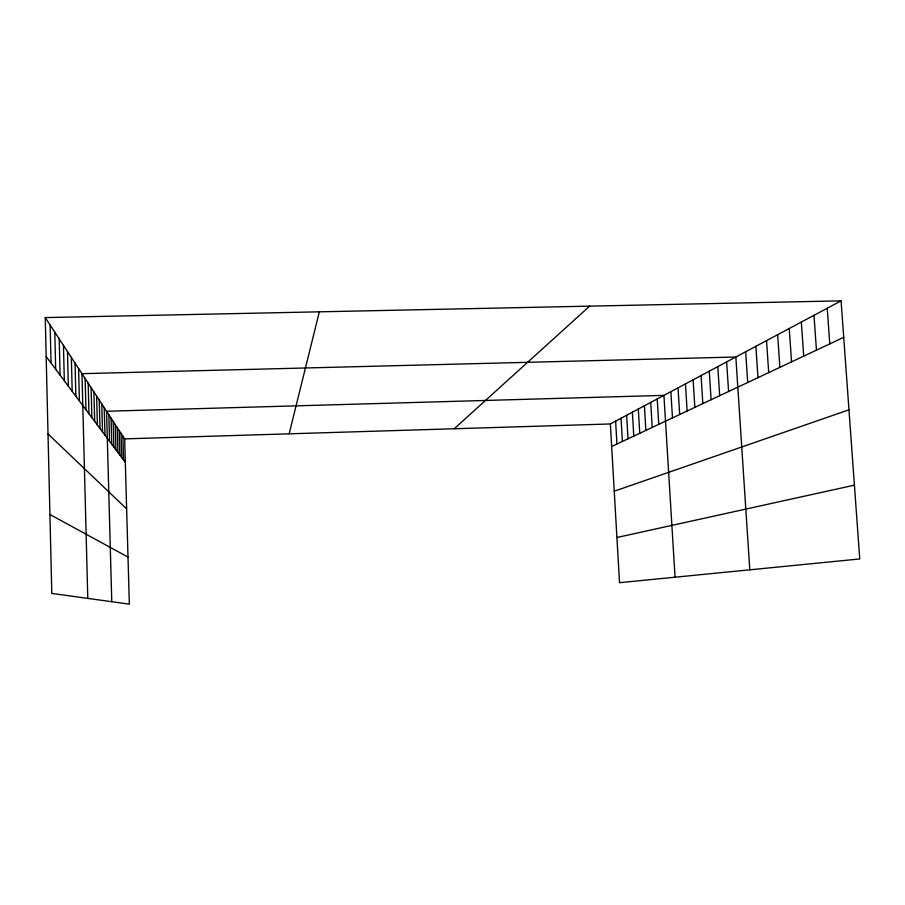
<?xml version="1.0" encoding="UTF-8"?>
<svg xmlns="http://www.w3.org/2000/svg" width="905" height="905" viewBox="0 0 905 905"><rect width="100%" height="100%" fill="white"/><g stroke="black" fill="none" stroke-linecap="round" stroke-linejoin="round"><path stroke-width="1.36" d="M289.148 433.823L319.329 311.818M454.231 428.755L589.664 306.139M610.355 423.959L841.084 300.856L859.75 558.951L619.529 582.696L610.355 423.959L124.652 438.88L45.25 317.587L841.084 300.856M611.656 446.504L843.72 337.327M614.235 491.2L848.969 409.807M616.916 537.502L854.411 485.159M49.922 514.493L128.001 557.084M48.01 433.948L126.632 508.87M46.178 356.525L125.309 462.342M827.227 308.254L829.772 343.889M813.991 315.313L816.446 350.156M801.332 322.067L803.719 356.14M789.239 328.515L791.536 361.876M777.644 334.703L779.872 367.362M766.546 340.631L768.707 372.622M755.89 346.31L757.983 377.656M745.663 351.774L747.7 382.498M749.804 569.822L735.833 357.011L81.97 373.675L87.785 598.397M726.647 361.91L728.582 391.492M717.812 366.627L719.679 395.677M709.282 371.174L711.104 399.716M701.058 375.564L702.834 403.607M693.117 379.806L694.859 407.363M685.447 383.89L687.144 410.994M678.037 387.849L679.689 414.501M670.865 391.673L672.483 417.884M675.051 577.209L663.931 395.372L106.564 411.255L111.768 601.712M657.222 398.958L658.761 424.343M650.718 402.42L652.222 427.42M644.417 405.791L645.887 430.395M638.308 409.049L639.756 433.291M632.38 412.205L633.794 436.086M626.633 415.282L628.013 438.812M621.045 418.257L622.402 441.448M615.626 421.153L616.95 444.016M124.652 438.88L129.336 604.144L51.8 593.42L45.25 317.587M122.876 436.176L123.555 459.989M121.055 433.393L121.734 457.557M119.177 430.52L119.867 455.057M117.243 427.567L117.933 452.477M115.24 424.513L115.942 449.819M113.17 421.357L113.883 447.07M111.044 418.099L111.768 444.231M108.838 414.739L109.573 441.289M104.211 407.657L104.957 435.124M101.767 403.935L102.525 431.877M99.245 400.078L100.014 428.506M96.631 396.073L97.401 425.022M93.916 391.922L94.697 421.402M91.1 387.623L91.891 417.646M88.17 383.154L88.973 413.755M85.127 378.505L85.941 409.705M78.577 368.493L79.414 400.96M75.036 363.086L75.884 396.243M71.348 357.441L72.196 391.322M67.479 351.547L68.35 386.175M63.441 345.382L64.323 380.79M59.221 338.923L60.103 375.156M54.786 332.146L55.691 369.24M50.137 325.042L51.053 363.041"/></g></svg>
